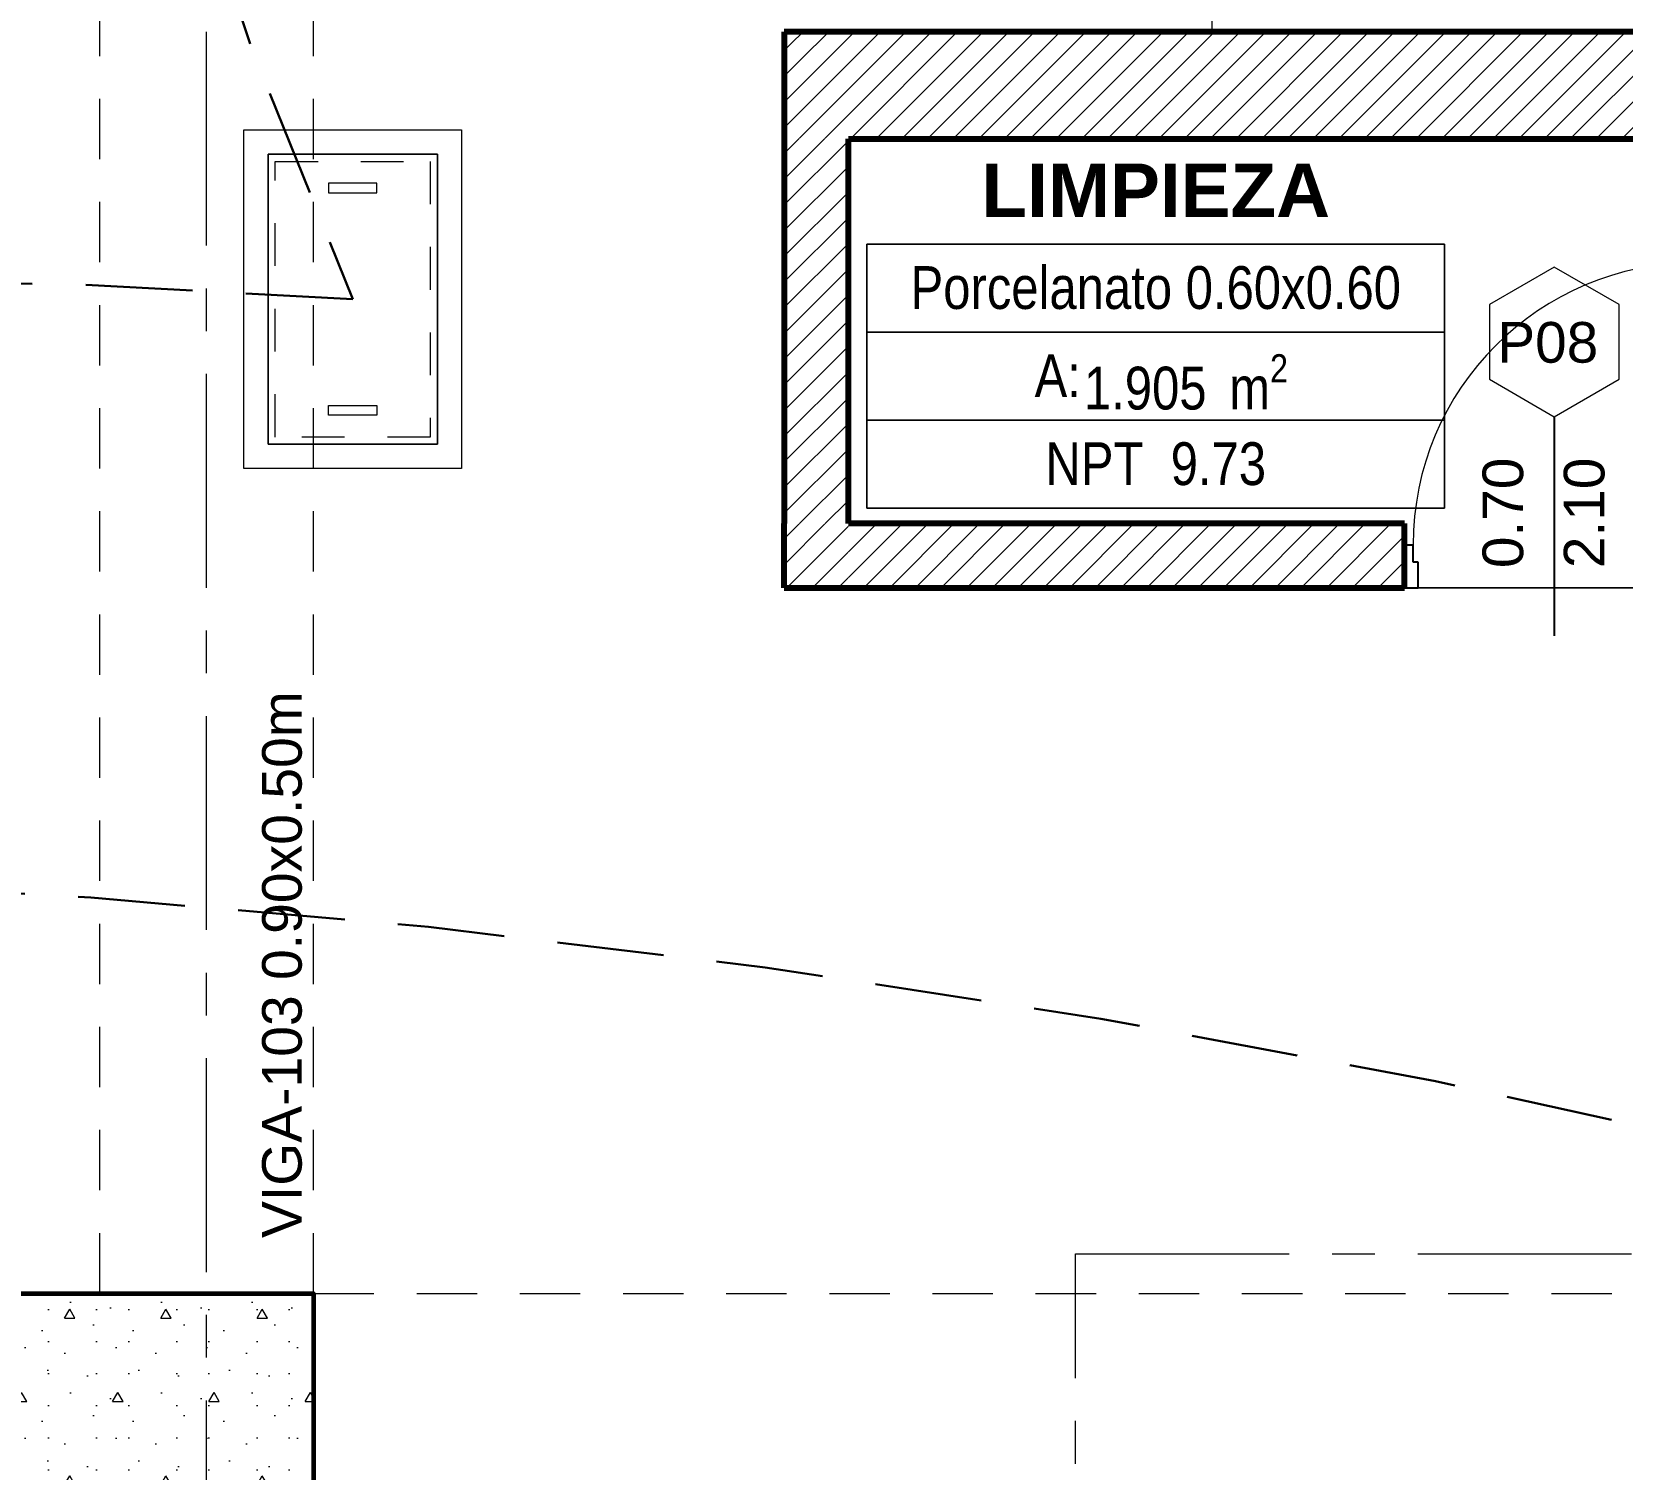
# Model space of a CAD drawing. Header units: inches. Extents: x -19 to 5698, y -728 to 92.
# Drawn here: x 228.911 to 232.629, y 16.989 to 20.35 of the extents above; entities that cross this region are included whole.
import ezdxf

# ---------------------------------------------------------------- set-up
doc = ezdxf.new("R2010")
doc.units = ezdxf.units.IN
doc.header["$MEASUREMENT"] = 0
doc.set_wipeout_variables(frame=1)
for name, pattern in [('01 HJ$0$REF - 01 HJ$0$HIDDEN2', [0.1875, 0.125, -0.0625]), ('HIDDEN', [0.375, 0.25, -0.125]), ('Hidden Line', [0.195611, 0.141111, -0.0545]), ('Punto & Raya', [0.65, 0.5, -0.075, 0, -0.075]), ('Wipeout_Contour', [1, 0, -1])]:
    doc.linetypes.add(name, pattern=pattern)
for name, color, linetype, lineweight in [('00 APARATOS-ELECTRICOS', 253, 'Continuous', 0), ('00 conduct tomacorr', 120, 'HIDDEN', 30), ('CANALES', 104, 'Continuous', 15)]:
    doc.layers.add(name, color=color, linetype=linetype, lineweight=lineweight)
for name, color, linetype in [('02 _ ARQ _ ALB _ Ejes Generales', 251, 'Continuous'), ('02 _ ARQ _ ZON _ Espacio.3D', 7, 'Continuous'), ('08 _ STR _ EXT _ 06 Columnas', 7, 'Continuous'), ('08 _ STR _ EXT _ 09 Vigas', 251, 'Continuous'), ('Estructura - 04 MURO', 7, 'Continuous'), ('Marcador - Secciones', 7, 'Continuous'), ('Notas - Etiquetas', 7, 'Continuous')]:
    doc.layers.add(name, color=color, linetype=linetype)
doc.styles.add('Estilo_Generado_4', font='swisse.ttf')
doc.styles.add('Estilo_Generado_8', font='arialbd.ttf')
doc.styles.add('Estilo_Generado_9', font='ARIALN.TTF')
pattern_1 = [(45, (185.00004, 1e-08), (-0.030052038, 0.030052038), [])]

# ---------------------------------------------------------------- blocks, each defined once
blk = doc.blocks.new('BUZON TIPO II')
at = {"layer": 'CANALES', "color": 5}
for p, q in [((-0.3, 0.175), (0.3, 0.175)), ((-0.3, -0.175), (-0.3, 0.175)), ((0.3, 0.175), (0.3, -0.175)), ((0.3, -0.175), (-0.3, -0.175))]:
    blk.add_line(p, q, dxfattribs=at)
blk.add_lwpolyline([(-0.35, 0.225), (0.35, 0.225), (0.35, -0.225), (-0.35, -0.225), (-0.35, 0.225)], dxfattribs=at)
at = {"layer": 'CANALES', "color": 3}
for points in [[(-0.3, 0.175), (-0.3, -0.175), (0.3, -0.175), (0.3, 0.175), (-0.3, 0.175)], [(-0.24, 0), (-0.24, 0.05), (-0.22, 0.05), (-0.22, 0), (-0.22, -0.05), (-0.24, -0.05), (-0.24, 0)], [(0.24, 0), (0.24, 0.05), (0.22, 0.05), (0.22, 0), (0.22, -0.05), (0.24, -0.05), (0.24, 0)]]:
    blk.add_lwpolyline(points, dxfattribs=at)
at = {"layer": 'CANALES', "color": 5, "linetype": '01 HJ$0$REF - 01 HJ$0$HIDDEN2', "ltscale": 0.1}
blk.add_lwpolyline([(-0.285, 0.16), (0.285, 0.16), (0.285, -0.16), (-0.285, -0.16), (-0.285, 0.16)], dxfattribs=at)

msp = doc.modelspace()

# ---------------------------------------------------------------- hatches: boundary and pattern name
at = {"layer": '08 _ STR _ EXT _ 06 Columnas', "linetype": 'Continuous', "lineweight": 9}
h = msp.add_hatch(dxfattribs=at)
h.set_pattern_fill('HORMIGÓN_EN_MASA_0002', style=0, pattern_type=2)
h.set_pattern_definition([(0, (185.00004, 1e-08), (0, 0.3897114), [0.024375, -0.200625]), (0, (185.11254, 0.19486), (0, 0.3897114), [0.024375, -0.200625]), (60, (185.00004, 1e-08), (-0.3375, 0.1948557), [0.024375, -0.200625]), (60, (185.22504, 1e-08), (-0.3375, 0.1948557), [0.024375, -0.200625]), (120, (185.0244, 1e-08), (0.3375, 0.1948557), [0.024375, -0.200625]), (120, (185.2494, 1e-08), (0.3375, 0.1948557), [0.024375, -0.200625]), (0, (185.00004, 0.0375), (0, 0.075), [0, -0.075, 0, -0.1125]), (45, (185.03754, 0.0375), (-0.05303301, 0.05303301), [0, -0.05625, 0, -0.09375])])
h.paths.add_polyline_path([(228.47, 17.4), (228.47, 16.9), (229.07, 16.9), (229.07, 16.1), (229.57, 16.1), (229.57, 17.4)])

# ---------------------------------------------------------------- linework, layer by layer
at = {"layer": '00 conduct tomacorr'}
for centre, radius, start, end in [((239.2265, 23.9151, -0.0002), 10.4427, 149.36665, 203.65809), ((228.4775, 3.6547, 0.0001), 16.1135, 85.7865, 121.45731), ((227.3117, -6.1009, -0.0006), 24.4885, 76.64059, 106.32724)]:
    msp.add_arc(centre, radius, start, end, dxfattribs=at)
at = {"layer": '02 _ ARQ _ ALB _ Ejes Generales', "color": 251, "linetype": 'Punto & Raya', "lineweight": 13, "true_color": 0x636466}
msp.add_line((229.32, 3.05), (229.32, 44.9), dxfattribs=at)
at = {"layer": '02 _ ARQ _ ZON _ Espacio.3D', "color": 251, "linetype": 'Continuous', "lineweight": 13}
for p, q in [((232.2136, 19.8534), (230.8633, 19.8534)), ((230.8633, 19.8534), (230.8633, 19.2358)), ((230.8633, 19.8534), (232.2136, 19.8534)), ((230.8633, 19.6476), (230.8633, 19.8534)), ((232.2136, 19.2358), (232.2136, 19.8534)), ((232.2136, 19.8534), (232.2136, 19.6476)), ((232.2136, 19.6476), (230.8633, 19.6476)), ((230.8633, 19.6476), (232.2136, 19.6476)), ((230.8633, 19.4417), (230.8633, 19.6476)), ((232.2136, 19.6476), (232.2136, 19.4417)), ((232.2136, 19.4417), (230.8633, 19.4417)), ((230.8633, 19.4417), (232.2136, 19.4417)), ((230.8633, 19.2358), (230.8633, 19.4417)), ((232.2136, 19.4417), (232.2136, 19.2358)), ((230.8633, 19.2358), (232.2136, 19.2358)), ((232.2136, 19.2358), (230.8633, 19.2358))]:
    msp.add_line(p, q, dxfattribs=at)
at = {"layer": '02 _ ARQ _ ZON _ Espacio.3D', "color": 254, "linetype": 'Continuous', "lineweight": 0, "flags": 128}
msp.add_lwpolyline([(205.07, 17.4), (229.57, 17.4), (229.57, 16.25), (230.77, 16.25), (230.77, 15.5372), (232.42, 15.5372), (232.42, 15.1499), (233.32, 15.1499), (233.3204, 17.1), (232.82, 17.1), (232.82, 19.05), (230.67, 19.05), (230.67, 20.35), (231.67, 20.35), (231.67, 22.25), (231.17, 22.25), (231.17, 22.7), (231.67, 22.7), (231.67, 24.4), (231.17, 24.4), (231.17, 24.85), (231.67, 24.85), (231.67, 29.7), (208.07, 29.7)], dxfattribs=at)
at = {"layer": '02 _ ARQ _ ZON _ Espacio.3D', "color": 9, "linetype": 'Continuous', "lineweight": 5, "flags": 128}
msp.add_lwpolyline([(230.82, 19.2), (232.12, 19.2), (232.12, 19.05), (232.82, 19.05), (232.82, 20.1), (230.82, 20.1)], close=True, dxfattribs=at)
at = {"layer": '08 _ STR _ EXT _ 06 Columnas', "color": 7, "linetype": 'Continuous', "lineweight": 60, "flags": 128}
msp.add_lwpolyline([(228.47, 17.4), (229.57, 17.4), (229.57, 16.1), (229.07, 16.1), (229.07, 16.9), (228.47, 16.9)], close=True, dxfattribs=at)
at = {"layer": '08 _ STR _ EXT _ 09 Vigas', "color": 251, "linetype": 'Hidden Line', "lineweight": 13, "true_color": 0x636466}
for p, q in [((229.07, 17.4), (229.07, 29.7)), ((229.57, 17.4), (229.57, 29.7)), ((215.57, 17.4), (229.07, 17.4)), ((229.57, 17.4), (236.07, 17.4)), ((229.57, 17.4), (236.07, 17.4))]:
    msp.add_line(p, q, dxfattribs=at)
at = {"layer": 'Estructura - 04 MURO', "color": 152, "linetype": 'Continuous', "lineweight": 25}
msp.add_line((232.47, 19.45), (232.47, 18.9375), dxfattribs=at)
at = {"layer": 'Estructura - 04 MURO', "color": 165, "linetype": 'Continuous', "lineweight": 25}
for p, q in [((232.14, 19.11), (232.14, 19.15)), ((232.152, 19.11), (232.14, 19.11)), ((232.152, 19.05), (232.152, 19.11))]:
    msp.add_line(p, q, dxfattribs=at)
at = {"layer": 'Estructura - 04 MURO', "color": 251, "linetype": 'Continuous', "lineweight": 13, "flags": 128}
msp.add_lwpolyline([(232.47, 19.8), (232.3185, 19.7125), (232.3185, 19.5375), (232.47, 19.45), (232.6216, 19.5375), (232.6216, 19.7125)], close=True, dxfattribs=at)
at = {"layer": 'Estructura - 04 MURO', "color": 165, "linetype": 'Continuous', "lineweight": 15}
msp.add_arc((232.8, 19.15), 0.66, 90, 180, dxfattribs=at)
at = {"layer": 'Marcador - Secciones', "color": 251, "linetype": 'Punto & Raya', "lineweight": 13, "true_color": 0x636466}
for p, q in [((231.3507, 10.0018), (231.3507, 17.4928)), ((231.3507, 17.4928), (241.7072, 17.4928))]:
    msp.add_line(p, q, dxfattribs=at)

# ---------------------------------------------------------------- block references
at = {"layer": '00 APARATOS-ELECTRICOS', "lineweight": 25, "xscale": 1.130955386209125, "yscale": 1.130955386209125, "zscale": 1.130955386209125, "rotation": 90.00000000000117}
msp.add_blockref('BUZON TIPO II', (229.6614, 19.7247, 0.0001), dxfattribs=at)

# ---------------------------------------------------------------- texts
at = {"layer": '02 _ ARQ _ ZON _ Espacio.3D', "color": 251, "lineweight": 25, "attachment_point": 2}
for s, insert, char_height, style in [('\\A1;{\\pqc;\\pt0;\\fArial|b1|i0|c0|p34;LIMPIEZA}', (231.5385, 20.0419), 0.125, 'Estilo_Generado_8'), ('\\A1;{\\pqc;\\pt0;\\fArial Narrow|b0|i0|c0|p34;Porcelanato 0.60x0.60}', (231.5385, 19.802), 0.1, 'Estilo_Generado_9'), ('\\A1;{\\pqc;\\pt0;\\fArial Narrow|b0|i0|c0|p34;A: }', (231.3094, 19.5957), 0.1, 'Estilo_Generado_9'), ('\\A1;{\\pqc;\\pt0,0.3;\\fArial Narrow|b0|i0|c0|p34;1.905\\fArial Narrow|b0|i0|c0|p34;\\A1{\\H.66x;\\S^  ;}\\fArial Narrow|b0|i0|c0|p34; m\\fArial Narrow|b0|i0|c0|p34;\\A1{\\H.66x;\\S2^  ;}}', (231.6091, 19.5961), 0.1, 'Estilo_Generado_9'), ('\\A1;{\\pqc;\\pt0;\\fArial Narrow|b0|i0|c0|p34;NPT  9.73}', (231.5385, 19.3902), 0.1, 'Estilo_Generado_9')]:
    msp.add_mtext(s, dxfattribs=dict(at, insert=insert, char_height=char_height, style=style))
at = {"layer": 'Estructura - 04 MURO', "color": 251, "lineweight": 25, "insert": (232.3367, 19.575), "char_height": 0.095, "attachment_point": 7, "style": 'Estilo_Generado_4'}
msp.add_mtext('\\A1;{\\pql;\\pt0;\\fSwis721 Ex BT|b0|i0|c0|p34;P08\\fSwis721 Ex BT|b0|i0|c0|p34;\\fSwis721 Ex BT|b0|i0|c0|p34;\\fSwis721 Ex BT|b0|i0|c0|p34;}', dxfattribs=at)
at = {"layer": 'Estructura - 04 MURO', "color": 251, "lineweight": 25, "char_height": 0.095, "attachment_point": 7, "rotation": 90, "style": 'Estilo_Generado_4'}
for s, insert in [('\\A1;{\\pql;\\pt0;\\fSwis721 Ex BT|b0|i0|c0|p34;0.70\\fSwis721 Ex BT|b0|i0|c0|p34;\\A1{\\H.66x;\\S^  ;}\\fSwis721 Ex BT|b0|i0|c0|p34;\\fSwis721 Ex BT|b0|i0|c0|p34;}', (232.425, 19.096)), ('\\A1;{\\pql;\\pt0;\\fSwis721 Ex BT|b0|i0|c0|p34;2.10\\fSwis721 Ex BT|b0|i0|c0|p34;\\A1{\\H.66x;\\S^  ;}\\fSwis721 Ex BT|b0|i0|c0|p34;\\fSwis721 Ex BT|b0|i0|c0|p34;}', (232.615, 19.096))]:
    msp.add_mtext(s, dxfattribs=dict(at, insert=insert))
at = {"layer": 'Notas - Etiquetas', "color": 171, "linetype": 'Continuous', "lineweight": 13, "insert": (229.5435, 17.5297), "char_height": 0.0925, "attachment_point": 7, "rotation": 90, "style": 'Estilo_Generado_4'}
msp.add_mtext('\\A1;{\\pql;\\fSwis721 Ex BT|b0|i0|c0|p34;VIGA-103\\fSwis721 Ex BT|b0|i0|c0|p34; \\fSwis721 Ex BT|b0|i0|c0|p34;0.90\\fSwis721 Ex BT|b0|i0|c0|p34;x\\fSwis721 Ex BT|b0|i0|c0|p34;0.50\\fSwis721 Ex BT|b0|i0|c0|p34;m}', dxfattribs=at)

# ---------------------------------------------------------------- next in the draw order: wipeouts: each hides what was drawn before it
at = {"color": 254, "linetype": 'Wipeout_Contour', "lineweight": 0, "ltscale": 4962.3776}
msp.add_wipeout([(230.82, 20.1), (230.67, 20.35), (230.67, 20.1)], dxfattribs=at).dxf.layer = 'Estructura - 04 MURO'
at = {"color": 254, "linetype": 'Wipeout_Contour', "lineweight": 0, "ltscale": 4962.352613}
msp.add_wipeout([(230.67, 19.2), (230.67, 19.05), (230.82, 19.2)], dxfattribs=at).dxf.layer = 'Estructura - 04 MURO'

# ---------------------------------------------------------------- next in the draw order: hatches: boundary and pattern name
at = {"layer": 'Estructura - 04 MURO', "linetype": 'Continuous', "lineweight": 5}
h = msp.add_hatch(dxfattribs=at)
h.set_pattern_fill('LADRILLO_COMÚN_0002', color=250, style=0, pattern_type=2)
h.set_pattern_definition(pattern_1)
h.paths.add_polyline_path([(230.82, 20.1), (230.67, 20.35), (230.67, 20.1)])
h = msp.add_hatch(dxfattribs=at)
h.set_pattern_fill('LADRILLO_COMÚN_0002', color=250, style=0, pattern_type=2)
h.set_pattern_definition(pattern_1)
h.paths.add_polyline_path([(230.67, 19.2), (230.67, 19.05), (230.82, 19.2)])

# ---------------------------------------------------------------- next in the draw order: wipeouts: each hides what was drawn before it
at = {"color": 254, "linetype": 'Wipeout_Contour', "lineweight": 0, "ltscale": 6626.746294}
msp.add_wipeout([(230.82, 20.1), (236.07, 20.1), (236.07, 20.35), (230.82, 20.35)], dxfattribs=at).dxf.layer = 'Estructura - 04 MURO'
at = {"color": 254, "linetype": 'Wipeout_Contour', "lineweight": 0, "ltscale": 4961.4894}
msp.add_wipeout([(230.82, 19.2), (230.67, 19.05), (230.82, 19.05)], dxfattribs=at).dxf.layer = 'Estructura - 04 MURO'

# ---------------------------------------------------------------- next in the draw order: hatches: boundary and pattern name
at = {"layer": 'Estructura - 04 MURO', "linetype": 'Continuous', "lineweight": 5}
h = msp.add_hatch(dxfattribs=at)
h.set_pattern_fill('LADRILLO_COMÚN_0002', color=250, style=0, pattern_type=2)
h.set_pattern_definition(pattern_1)
h.paths.add_polyline_path([(230.82, 20.1), (236.07, 20.1), (236.07, 20.35), (230.82, 20.35)])
h = msp.add_hatch(dxfattribs=at)
h.set_pattern_fill('LADRILLO_COMÚN_0002', color=250, style=0, pattern_type=2)
h.set_pattern_definition(pattern_1)
h.paths.add_polyline_path([(230.82, 19.2), (230.67, 19.05), (230.82, 19.05)])

# ---------------------------------------------------------------- next in the draw order: linework, layer by layer
at = {"layer": 'Estructura - 04 MURO', "color": 7, "linetype": 'Continuous', "lineweight": 80, "flags": 128}
msp.add_lwpolyline([(230.67, 19.05), (230.67, 19.2)], dxfattribs=at)

# ---------------------------------------------------------------- next in the draw order: wipeouts: each hides what was drawn before it
at = {"color": 254, "linetype": 'Wipeout_Contour', "lineweight": 0, "ltscale": 4961.543001}
msp.add_wipeout([(230.82, 20.35), (230.67, 20.35), (230.82, 20.1)], dxfattribs=at).dxf.layer = 'Estructura - 04 MURO'
at = {"color": 254, "linetype": 'Wipeout_Contour', "lineweight": 0, "ltscale": 6618.794483}
msp.add_wipeout([(230.82, 19.2), (230.82, 19.05), (232.12, 19.05), (232.12, 19.2)], dxfattribs=at).dxf.layer = 'Estructura - 04 MURO'

# ---------------------------------------------------------------- next in the draw order: hatches: boundary and pattern name
at = {"layer": 'Estructura - 04 MURO', "linetype": 'Continuous', "lineweight": 5}
h = msp.add_hatch(dxfattribs=at)
h.set_pattern_fill('LADRILLO_COMÚN_0002', color=250, style=0, pattern_type=2)
h.set_pattern_definition(pattern_1)
h.paths.add_polyline_path([(230.82, 20.35), (230.67, 20.35), (230.82, 20.1)])
h = msp.add_hatch(dxfattribs=at)
h.set_pattern_fill('LADRILLO_COMÚN_0002', color=250, style=0, pattern_type=2)
h.set_pattern_definition(pattern_1)
h.paths.add_polyline_path([(230.82, 19.2), (230.82, 19.05), (232.12, 19.05), (232.12, 19.2)])

# ---------------------------------------------------------------- next in the draw order: linework, layer by layer
at = {"layer": 'Estructura - 04 MURO', "color": 7, "linetype": 'Continuous', "lineweight": 80}
for p, q in [((232.12, 19.15), (232.12, 19.2)), ((232.12, 19.15), (232.12, 19.2)), ((232.12, 19.05), (232.12, 19.15)), ((232.12, 19.05), (232.12, 19.15)), ((232.12, 19.05), (232.12, 19.15))]:
    msp.add_line(p, q, dxfattribs=at)
at = {"layer": 'Estructura - 04 MURO', "color": 165, "linetype": 'Continuous', "lineweight": 25}
for p, q in [((232.14, 19.15), (232.12, 19.15)), ((232.12, 19.15), (232.12, 19.05)), ((232.12, 19.05), (232.152, 19.05))]:
    msp.add_line(p, q, dxfattribs=at)
at = {"layer": 'Estructura - 04 MURO', "color": 7, "linetype": 'Continuous', "lineweight": 80, "flags": 128}
for points in [[(230.67, 20.35), (230.67, 20.1)], [(236.07, 20.35), (230.67, 20.35)], [(230.82, 20.1), (232.82, 20.1)], [(232.12, 19.2), (230.82, 19.2)], [(230.67, 19.05), (232.12, 19.05)]]:
    msp.add_lwpolyline(points, dxfattribs=at)

# ---------------------------------------------------------------- next in the draw order: wipeouts: each hides what was drawn before it
at = {"color": 254, "linetype": 'Wipeout_Contour', "lineweight": 0, "ltscale": 6615.919581}
msp.add_wipeout([(230.67, 19.2), (230.82, 19.2), (230.82, 20.1), (230.67, 20.1)], dxfattribs=at).dxf.layer = 'Estructura - 04 MURO'

# ---------------------------------------------------------------- next in the draw order: hatches: boundary and pattern name
at = {"layer": 'Estructura - 04 MURO', "linetype": 'Continuous', "lineweight": 5}
h = msp.add_hatch(dxfattribs=at)
h.set_pattern_fill('LADRILLO_COMÚN_0002', color=250, style=0, pattern_type=2)
h.set_pattern_definition(pattern_1)
h.paths.add_polyline_path([(230.67, 19.2), (230.82, 19.2), (230.82, 20.1), (230.67, 20.1)])

# ---------------------------------------------------------------- next in the draw order: linework, layer by layer
at = {"layer": 'Estructura - 04 MURO', "color": 7, "linetype": 'Continuous', "lineweight": 80, "flags": 128}
for points in [[(230.67, 20.1), (230.67, 19.2)], [(230.82, 19.2), (230.82, 20.1)]]:
    msp.add_lwpolyline(points, dxfattribs=at)

doc.saveas('drawing.dxf')
